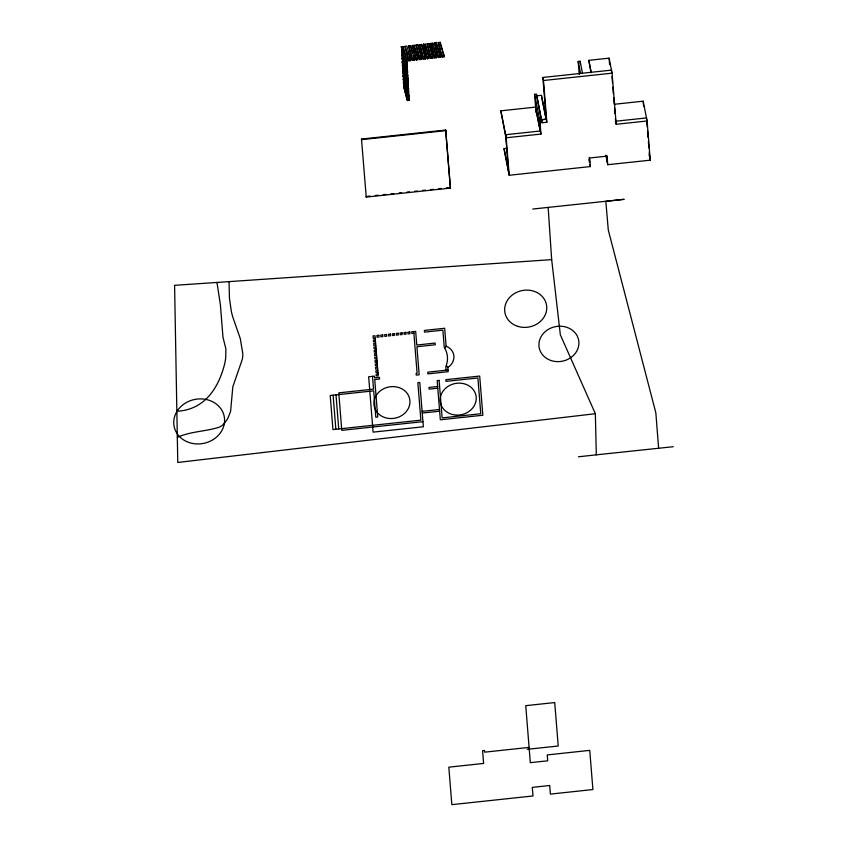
<?xml version="1.0" encoding="UTF-8"?>
<svg xmlns="http://www.w3.org/2000/svg" width="847" height="847" viewBox="0 0 847 847"><rect width="100%" height="100%" fill="white"/><g stroke="black" fill="none" stroke-linecap="round" stroke-linejoin="round"><path stroke-width="1.27" d="M445.257 347.768L446.104 346.19L444.664 328.255L424.379 330.425L424.516 332.13L442.875 330.161L444.262 347.429A25.918 22.731 -11.2 0 1 445.797 366.613L446.083 370.203M177.298 437.412C190.543 431.292 205.408 431.631 219.055 427.237A14.939 13.107 -11.2 0 0 224.137 423.701L227.705 418.704L230.596 411.356L232.83 386.772L242.337 359.213A35.574 31.201 -11.2 0 0 242.782 353.538L240.304 338.673L232.861 317.233A98.898 86.743 -11.2 0 1 231.411 311.76L229.484 298.684L229.018 281.659M176.854 411.24C201.83 410.096 216.112 391.992 223.005 369.726A76.929 67.474 -11.2 0 0 225.715 357.879L225.884 348.837L222.983 337.286L220.368 304.56L216.959 282.475M548.157 207.399L551.672 259.637L174.588 285.333L177.775 462.462L595.356 413.717L596.309 454.839L578.406 456.798M434.522 42.689L436.374 42.488L440.133 55.521L440.228 57.257L438.375 57.469L434.522 42.689L438.375 57.469M401.351 46.776L403.204 46.564L406.867 59.301L407.015 61.916L405.173 62.127L401.351 46.776L405.173 62.127M405.046 46.363L406.899 46.151L410.562 58.877L410.668 60.624L408.815 60.836L405.046 46.363L408.815 60.836M408.741 45.939L410.594 45.727L414.257 58.464L414.363 60.201L412.51 60.412L408.741 45.939L412.51 60.412M412.436 45.516L414.289 45.304L417.952 58.041L418.058 59.788L416.205 59.989L412.436 45.516L416.205 59.989M416.131 45.092L417.984 44.88L421.647 57.617L421.753 59.364L419.9 59.576L416.131 45.092L419.9 59.576M419.826 44.679L421.679 44.468L425.342 57.194L425.448 58.941L423.595 59.152L419.826 44.679L423.595 59.152M423.521 44.256L425.374 44.044L429.037 56.781L429.143 58.517L427.29 58.729L423.521 44.256L427.29 58.729M427.216 43.832L429.069 43.621L432.732 56.357L432.838 58.104L430.985 58.316L427.216 43.832L430.985 58.316M430.922 43.409L432.764 43.208L436.427 55.934L436.533 57.681L434.68 57.892L430.922 43.409L434.68 57.892M438.312 42.572L440.26 42.35L443.934 55.087L444.029 56.823L442.07 57.045L438.312 42.572L442.07 57.045M431.017 45.156L432.859 44.944L432.764 43.208M405.025 59.512L406.867 59.301M408.72 59.089L410.562 58.877M412.415 58.665L414.257 58.464M416.11 58.252L417.952 58.041M419.805 57.829L421.647 57.617M423.5 57.405L425.342 57.194M427.195 56.993L429.037 56.781M430.89 56.569L432.732 56.357M434.585 56.146L436.427 55.934M438.28 55.722L440.133 55.521M441.975 55.309L443.934 55.087M407.047 71.815L407.809 75.87L405.957 76.082L402.293 63.345L402.198 61.598L404.04 61.397M405.268 63.874L407.121 63.663L407.216 65.41L405.364 65.611L401.605 51.138L405.364 65.611M405.469 67.358L407.312 67.146L407.418 68.893L405.565 69.105L401.796 54.632L405.565 69.105M405.66 70.852L407.513 70.64L407.608 72.387L405.766 72.588L401.997 58.115L405.766 72.588M402.198 61.598L405.861 74.335L407.714 74.123M406.062 77.829L407.905 77.617L408.01 79.364L406.158 79.565L402.389 65.092L406.158 79.565M406.253 81.312L408.106 81.111L408.201 82.858L406.359 83.059L402.59 68.575L406.359 83.059M406.454 84.806L408.307 84.594L408.402 86.33L406.549 86.542L402.791 72.069L406.549 86.542M406.655 88.289L408.498 88.077L408.603 89.824L406.751 90.036L402.981 75.552L406.751 90.036M406.846 91.783L408.699 91.571L408.794 93.308L406.952 93.519L403.183 79.046L406.952 93.519M407.047 95.266L408.9 95.055L408.995 96.802L407.142 97.013L403.384 82.53L407.142 97.013M407.248 98.75L409.09 98.548L409.196 100.285L407.343 100.497L403.574 86.023L407.343 100.497M579.232 74.515L578.183 61.471L580.121 61.27L582.492 73.223M591.079 72.8L588.813 60.338L609.109 58.168L612.074 73.16L616.182 124.287L647.097 120.983L650.252 160.168L607.733 164.71L605.859 155.223M508.592 172.216L505.574 134.726L540.354 130.999L539.327 118.22L541.265 118.019L541.402 119.734L546.23 119.215L542.874 77.458L611.47 70.121L611.682 72.747M542.874 77.458L543.478 80.507L612.074 73.16M535.622 107.093L500.842 110.819L506.178 137.775L540.958 134.059L535.622 107.093L534.595 94.313L536.532 94.112L542.006 122.773L546.834 122.254L543.478 80.507M614.573 104.255L643.18 101.185L647.097 120.983M541.402 119.723L546.23 119.205M366.232 197.086L361.5 139.046L445.681 130.036L450.413 188.087L366.232 197.086L366.116 196.493M445.797 130.629L361.616 139.639L361.5 139.046M534.595 94.313L539.931 121.28L541.868 121.068M615.282 121.269L646.494 117.924L647.235 127.082M607.733 164.71L607.045 156.123L589.66 157.987L590.348 166.573L509.195 175.265L504.251 150.3L504.113 148.596L506.707 148.32M367.429 196.356L370.054 196.07M375.316 195.509L377.953 195.223M383.215 194.662L385.84 194.387M391.102 193.815L393.739 193.54M399.001 192.978L401.626 192.693M406.888 192.131L409.514 191.846M414.776 191.284L417.412 190.999M422.674 190.437L425.3 190.162M430.562 189.601L433.198 189.315M438.46 188.754L441.086 188.468M446.348 187.907L448.974 187.621M413.887 333.263L411.843 333.485L411.706 331.78L415.676 331.357L416.777 345.036L435.136 343.067L435.273 344.771L416.915 346.741L419.17 374.798L416.269 375.115L416.142 373.411L417.105 373.305L413.749 331.569M375.189 338.271L373.262 338.472L373.051 335.92L374.988 335.708L378.207 375.75L376.269 375.952L376.132 374.258L378.069 374.046M375.327 339.975L373.4 340.176L373.538 341.881L375.465 341.68M375.602 343.374L373.675 343.586L373.813 345.29L375.74 345.078M375.877 346.783L373.94 346.995L374.078 348.699L376.015 348.488M376.153 350.192L374.215 350.404L374.353 352.108L376.29 351.897M376.428 353.601L374.49 353.813L374.628 355.507L376.566 355.306M376.703 357.011L374.766 357.212L374.903 358.916L376.83 358.715M376.968 360.42L375.041 360.621L375.179 362.325L377.106 362.124M377.243 363.829L375.316 364.03L375.454 365.735L377.381 365.523M377.518 367.227L375.592 367.439L375.729 369.144L377.656 368.932M377.794 370.637L375.867 370.848L375.994 372.553L377.931 372.341M448.021 370.001L427.735 372.172L427.873 373.876L448.158 371.695L447.819 367.439A14.007 12.292 -11.2 0 0 446.104 346.19M437.655 386.497L428.953 387.428L429.09 389.133L437.793 388.201M422.113 411.356L439.498 409.503M422.251 413.061L439.635 411.208M422.939 421.658L341.775 430.34L338.768 392.86L373.548 389.133L372.521 376.354M529.089 747.403L484.653 752.168L484.516 750.463L482.578 750.664L483.605 763.443L448.825 767.17L451.843 804.65L532.996 795.968L532.308 787.371L549.692 785.508L550.391 794.105L592.9 789.552L589.745 750.368L547.236 754.921L547.713 760.807L530.317 762.671L525.743 705.667L554.721 702.565L558.215 746.006L527.3 749.32M532.752 209.04L624.144 199.32L605.849 201.342L608.273 229.971L655.843 412.849L658.627 448.254M596.309 454.839L673.28 446.708M446.729 366.073L447.819 367.439M595.356 413.717L560.354 334.861L551.672 259.637M440.694 45.251L442.028 49.878M442.695 52.196L444.029 56.823M436.47 44.224L440.228 57.257M433.198 46.109L436.533 57.681M432.838 58.104L429.069 43.621M425.469 45.791L428.804 57.363M425.448 58.941L421.679 44.468M421.753 59.364L417.984 44.88M414.723 48.205L417.719 58.623M412.362 53.255L410.594 45.727M413.029 55.574L414.363 60.201M408 51.36L410.668 60.624M403.68 50.344L407.015 61.916M406.115 60.19L407.121 63.663M406.211 61.937L407.216 65.41M405.978 62.519L407.312 67.146M406.084 64.266L407.418 68.893M406.846 68.321L407.513 70.64M406.941 70.068L407.608 72.387M407.142 73.551L407.809 75.87M406.909 74.144L407.905 77.617M407.005 75.881L408.01 79.364M407.439 78.792L408.106 81.111M407.206 79.374L408.201 82.858M406.973 79.957L408.307 84.594M407.735 84.022L408.402 86.33M407.831 85.769L408.498 88.077M407.936 87.506L408.603 89.824M407.693 88.099L408.699 91.571M407.799 89.835L408.466 92.154M408.233 92.736L408.9 95.055M407.989 93.329L408.995 96.802M408.423 96.23L409.09 98.548M407.862 95.658L409.196 100.285M649.141 154.535L650.252 160.168M614.488 111.179L614.964 113.572L614.53 108.141M616.182 124.287L615.367 118.622M588.813 60.338L591.185 72.291M578.183 61.471L580.555 73.435M588.983 159.66L589.491 162.232M589.946 164.551L590.348 166.573M546.834 122.254L541.498 95.298L536.67 95.817L542.006 122.773M541.635 97.003L545.87 118.389M539.751 128.935L535.759 108.797L536.066 112.566M505.712 136.431L500.842 110.819M504.113 148.596L508.454 170.501M450.413 188.087L445.681 130.036M647.542 130.989L648.071 137.532M648.389 141.438L648.908 147.981M649.226 151.888L649.649 157.119M643.18 101.185L643.604 106.415M612 76.675L612.529 83.228M612.847 87.156L613.366 93.721M613.683 97.585L614.213 104.202M609.109 58.168L609.628 64.721M606.643 155.52L607.14 161.671M589.247 157.383L589.65 162.306M580.121 61.27L580.322 63.758M539.931 121.28L540.958 134.059M506.178 137.775L509.195 175.265M369.684 389.546L368.657 376.767L374.459 376.153L374.596 377.857L379.424 377.339L379.562 379.043L374.734 379.562L377.741 417.042L375.803 417.243L373.686 390.838L330.214 395.496L332.945 429.567L420.864 420.154L417.857 382.675L419.784 382.473L423.352 426.772L373.103 432.139L369.821 391.25M336.005 394.871L338.747 428.942M333.104 395.178L335.846 429.26M440.26 42.35L440.366 44.097M414.289 45.304L414.384 47.051M405.861 74.335L405.957 76.082M403.204 46.564L403.352 49.179M224.402 423.119L224.137 424.591A25.548 22.414 -11.2 0 1 205.874 442.833A25.548 22.414 -11.2 0 1 180.125 437.19L179.066 436.11A25.548 22.414 -11.2 0 1 177.065 411.25L177.934 409.959A25.548 22.414 -11.2 0 1 205.62 399.361L207.208 399.71A25.548 22.414 -11.2 0 1 224.402 423.119M440.493 396.862L440.313 397.899A18.115 15.892 -11.2 0 0 440.811 404.093L441.16 405.078A18.115 15.892 -11.2 0 0 469.577 411.007A18.115 15.892 -11.2 0 0 467.491 385.004A18.115 15.892 -11.2 0 0 440.493 396.862M374.48 399.297L374.215 400.324A18.115 15.892 -11.2 0 0 374.882 408.54L375.295 409.493A18.115 15.892 -11.2 0 0 376.979 412.171L377.677 412.987A18.115 15.892 -11.2 0 0 404.75 413.23A18.115 15.892 -11.2 0 0 402.833 389.376A18.115 15.892 -11.2 0 0 376.259 395.358L375.708 396.311A18.115 15.892 -11.2 0 0 374.48 399.297M571.174 357.36L570.116 358.09A20.095 17.618 -11.2 0 1 539.804 350.002A20.095 17.618 -11.2 0 1 558.808 326.233L560.121 326.201A20.095 17.618 -11.2 0 1 578.025 337.847A20.095 17.618 -11.2 0 1 571.174 357.36M378.853 335.296L376.915 335.507L377.053 337.212L378.99 337L378.853 335.296M382.717 334.883L380.779 335.094L380.917 336.799L382.855 336.587L382.717 334.883M386.581 334.47L384.644 334.681L384.782 336.386L386.719 336.174L386.581 334.47M390.446 334.057L388.508 334.269L388.646 335.973L390.583 335.761L390.446 334.057M394.31 333.644L392.383 333.856L392.51 335.55L394.448 335.348L394.31 333.644M398.175 333.231L396.248 333.443L396.375 335.137L398.312 334.936L398.175 333.231M402.039 332.818L400.112 333.019L400.239 334.724L402.177 334.523L402.039 332.818M405.904 332.405L403.977 332.606L404.104 334.311L406.041 334.11L405.904 332.405M409.768 331.992L407.841 332.193L407.979 333.898L409.906 333.697L409.768 331.992M439.117 380.398L437.179 380.61L440.324 419.794L482.843 415.242L479.688 376.057L445.871 379.678L446.009 381.383L477.899 377.974L480.768 413.749L442.123 417.889L439.117 380.398M517.761 326.349A21.143 18.539 -11.2 0 0 546.569 305.301A21.143 18.539 -11.2 0 0 512.806 294.608A21.143 18.539 -11.2 0 0 517.761 326.349"/></g></svg>
